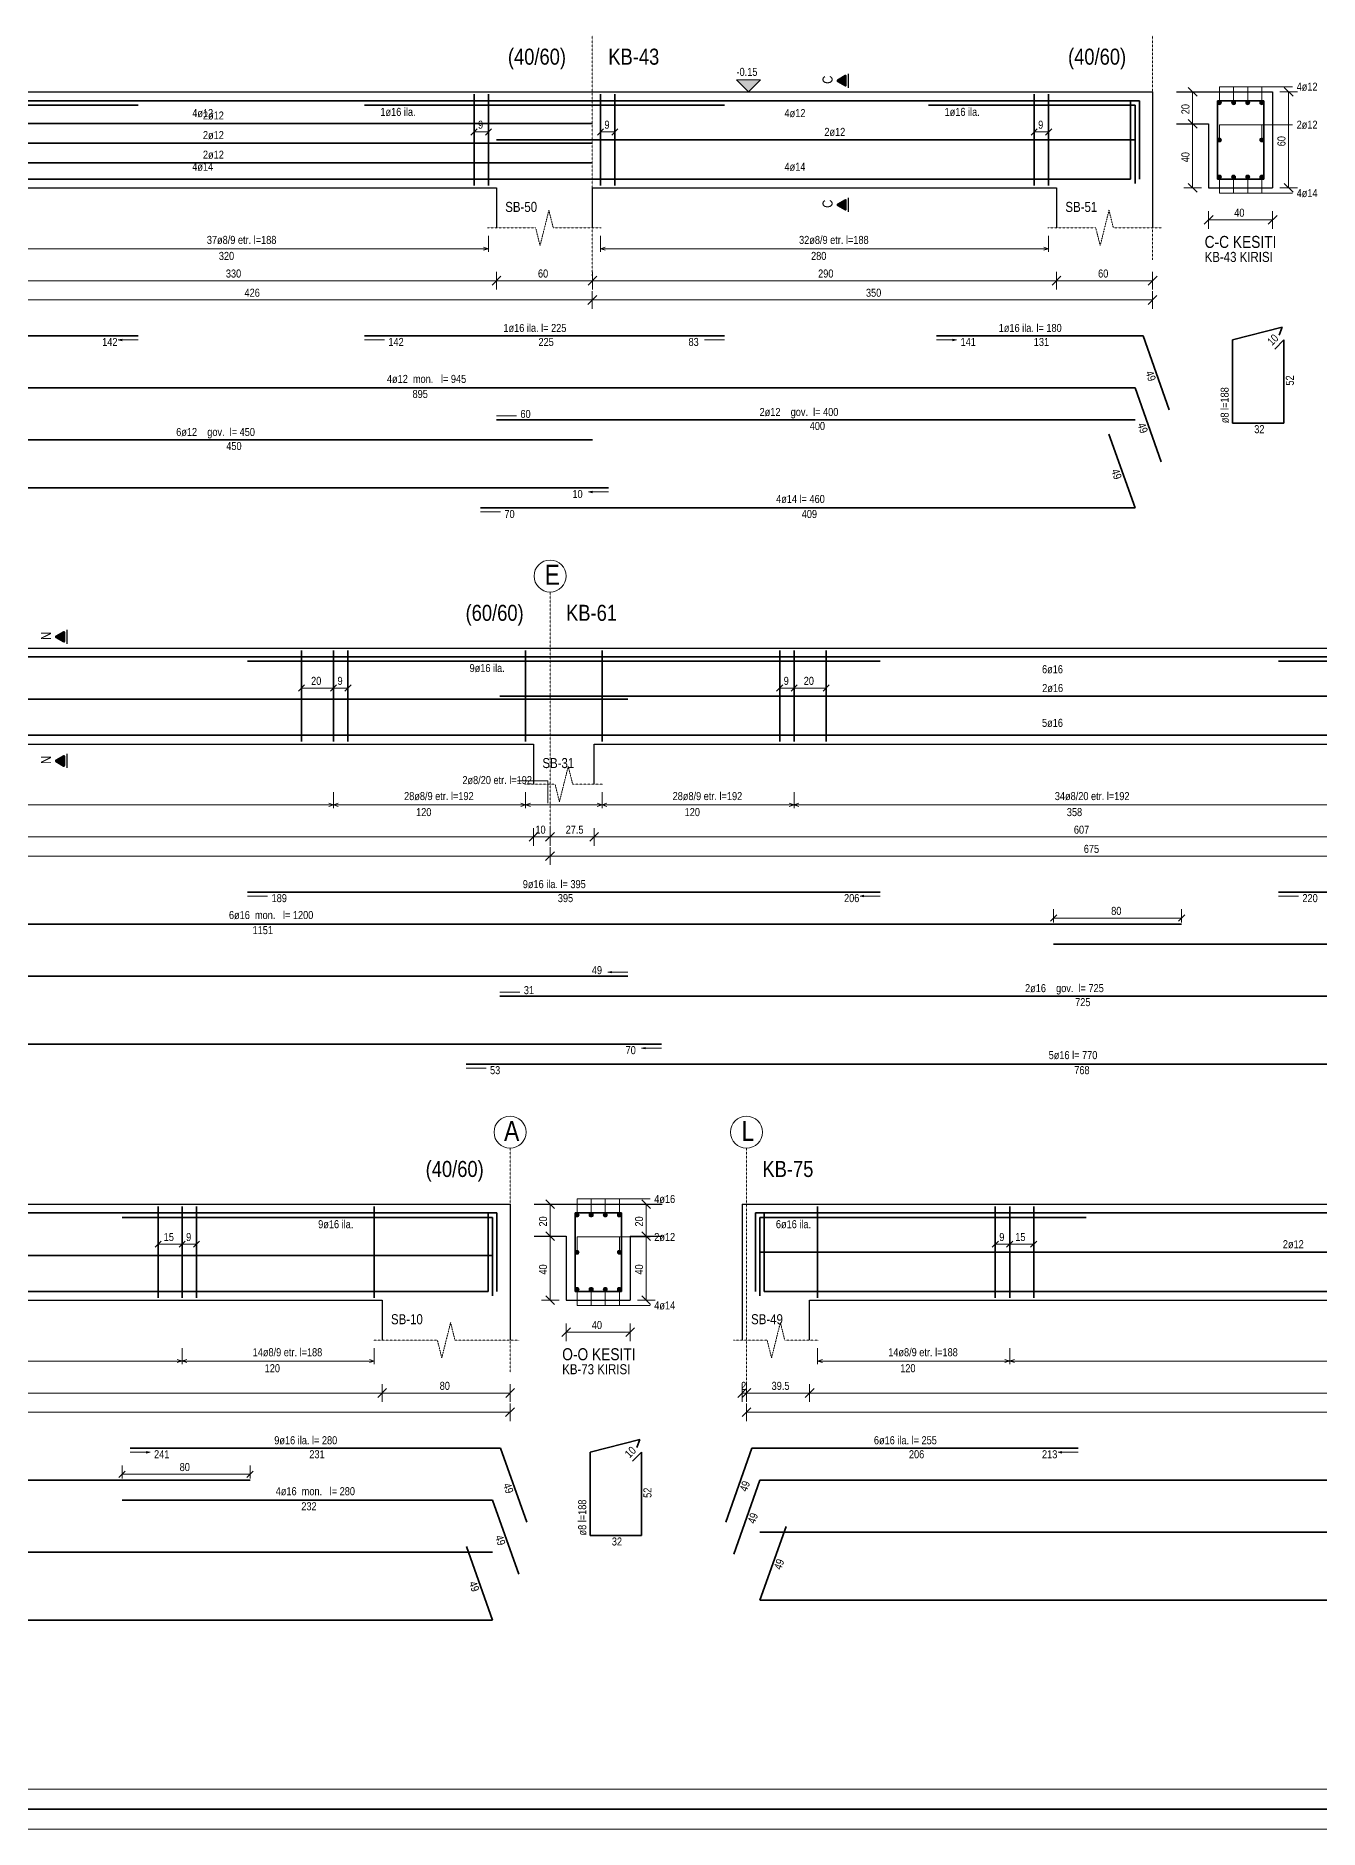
# Model space of a CAD drawing. Header units: millimetres. Extents: x -267 to 94375, y 6431 to 10838.
# Drawn here: x 84253 to 85857, y 6532 to 8773 of the extents above; entities that cross this region are included whole.
import ezdxf

# ---------------------------------------------------------------- set-up
doc = ezdxf.new("R2010")
doc.units = ezdxf.units.MM
doc.header["$LTSCALE"] = 0.0001
doc.linetypes.add('DASHED', pattern=[19.05, 12.7, -6.35])
for name, color, linetype, lineweight in [('AKS BALONU (BEYKENT)', 7, 'Continuous', 20), ('AKS CIZGISI (BEYKENT)', 252, 'DASHED', 20), ('AKS NO (BEYKENT)', 3, 'Continuous', 20), ('DONATI (BEYKENT)', 4, 'Continuous', 35), ('DONATI KESIT (BEYKENT)', 7, 'Continuous', 20), ('DONATI YAZISI (BEYKENT)', 3, 'Continuous', 20), ('I.DONATI OKU (BEYKENT)', 160, 'Continuous', 20), ('KESIT ISMI (BEYKENT)', 6, 'Continuous', 20), ('KESIT SINIRI (BEYKENT)', 241, 'DASHED', 20), ('KESIT_(BEYKENT)', 151, 'Continuous', 25), ('KIRIS (BEYKENT)', 2, 'Continuous', 30), ('KIRIS ISMI (BEYKENT)', 40, 'Continuous', 20), ('KOLON ISMI (BEYKENT)', 91, 'Continuous', 20), ('KOT CIZGI (BEYKENT)', 120, 'Continuous', 20), ('KOT YAZI (BEYKENT)', 7, 'Continuous', 20), ('OLCU (BEYKENT)', 14, 'Continuous', 20), ('OLCU YAZISI (BEYKENT)', 7, 'Continuous', 20), ('PENC2', 1, 'Continuous', 20), ('SHEETSUMMARY-50', 152, 'Continuous', 20), ('SheetView', 40, 'Continuous', 20), ('SheetViewOut', 231, 'Continuous', 20)]:
    doc.layers.add(name, color=color, linetype=linetype, lineweight=lineweight)
doc.styles.add('KOT (BEYKENT)', font='')
doc.styles.add('OLCU (BEYKENT)', font='')
doc.styles.add('YAZI (BEYKENT)', font='')
doc.styles.get('KOT (BEYKENT)').set_extended_font_data('Bahnschrift Light Condensed')
doc.styles.get('OLCU (BEYKENT)').set_extended_font_data('Bahnschrift Light Condensed')
doc.styles.get('YAZI (BEYKENT)').set_extended_font_data('Bahnschrift Light Condensed')

msp = doc.modelspace()

# ---------------------------------------------------------------- hatches: boundary and pattern name
at = {"layer": 'DONATI KESIT (BEYKENT)', "lineweight": 30}
h = msp.add_hatch(color=256, dxfattribs=at)
h.dxf.hatch_style = 1
h.paths.add_polyline_path([(85729.99, 8689.28, 1), (85734.99, 8689.28, 1)])
h = msp.add_hatch(color=256, dxfattribs=at)
h.dxf.hatch_style = 1
h.paths.add_polyline_path([(85747.66, 8689.28, 1), (85752.66, 8689.28, 1)])
h = msp.add_hatch(color=256, dxfattribs=at)
h.dxf.hatch_style = 1
h.paths.add_polyline_path([(85765.33, 8689.28, 1), (85770.33, 8689.28, 1)])
h = msp.add_hatch(color=256, dxfattribs=at)
h.dxf.hatch_style = 1
h.paths.add_polyline_path([(85782.99, 8689.28, 1), (85787.99, 8689.28, 1)])
h = msp.add_hatch(color=256, dxfattribs=at)
h.dxf.hatch_style = 1
h.paths.add_polyline_path([(85729.99, 8642.78, 1), (85734.99, 8642.78, 1)])
h = msp.add_hatch(color=256, dxfattribs=at)
h.dxf.hatch_style = 1
h.paths.add_polyline_path([(85782.99, 8642.78, 1), (85787.99, 8642.78, 1)])
h = msp.add_hatch(color=256, dxfattribs=at)
h.dxf.hatch_style = 1
h.paths.add_polyline_path([(85729.99, 8596.28, 1), (85734.99, 8596.28, 1)])
h = msp.add_hatch(color=256, dxfattribs=at)
h.dxf.hatch_style = 1
h.paths.add_polyline_path([(85747.66, 8596.28, 1), (85752.66, 8596.28, 1)])
h = msp.add_hatch(color=256, dxfattribs=at)
h.dxf.hatch_style = 1
h.paths.add_polyline_path([(85765.33, 8596.28, 1), (85770.33, 8596.28, 1)])
h = msp.add_hatch(color=256, dxfattribs=at)
h.dxf.hatch_style = 1
h.paths.add_polyline_path([(85782.99, 8596.28, 1), (85787.99, 8596.28, 1)])
h = msp.add_hatch(color=256, dxfattribs=at)
h.dxf.hatch_style = 1
h.paths.add_polyline_path([(84932.19, 7299.28, 1), (84927.19, 7299.28, 1)])
h = msp.add_hatch(color=256, dxfattribs=at)
h.dxf.hatch_style = 1
h.paths.add_polyline_path([(84949.86, 7299.28, 1), (84944.86, 7299.28, 1)])
h = msp.add_hatch(color=256, dxfattribs=at)
h.dxf.hatch_style = 1
h.paths.add_polyline_path([(84967.52, 7299.28, 1), (84962.52, 7299.28, 1)])
h = msp.add_hatch(color=256, dxfattribs=at)
h.dxf.hatch_style = 1
h.paths.add_polyline_path([(84985.19, 7299.28, 1), (84980.19, 7299.28, 1)])
h = msp.add_hatch(color=256, dxfattribs=at)
h.dxf.hatch_style = 1
h.paths.add_polyline_path([(84932.19, 7252.78, 1), (84927.19, 7252.78, 1)])
h = msp.add_hatch(color=256, dxfattribs=at)
h.dxf.hatch_style = 1
h.paths.add_polyline_path([(84985.19, 7252.78, 1), (84980.19, 7252.78, 1)])
h = msp.add_hatch(color=256, dxfattribs=at)
h.dxf.hatch_style = 1
h.paths.add_polyline_path([(84932.19, 7206.28, 1), (84927.19, 7206.28, 1)])
h = msp.add_hatch(color=256, dxfattribs=at)
h.dxf.hatch_style = 1
h.paths.add_polyline_path([(84949.86, 7206.28, 1), (84944.86, 7206.28, 1)])
h = msp.add_hatch(color=256, dxfattribs=at)
h.dxf.hatch_style = 1
h.paths.add_polyline_path([(84967.52, 7206.28, 1), (84962.52, 7206.28, 1)])
h = msp.add_hatch(color=256, dxfattribs=at)
h.dxf.hatch_style = 1
h.paths.add_polyline_path([(84985.19, 7206.28, 1), (84980.19, 7206.28, 1)])
at = {"layer": 'KESIT_(BEYKENT)'}
h = msp.add_hatch(color=256, dxfattribs=at)
h.dxf.hatch_style = 1
h.paths.add_polyline_path([(85266.24, 8722.18, 0.5773503), (85264.74, 8723.05), (85255.24, 8717.56, 0.5773503), (85255.24, 8715.83), (85264.74, 8710.35, 0.5773503), (85266.24, 8711.21)])
h = msp.add_hatch(color=256, dxfattribs=at)
h.dxf.hatch_style = 1
h.paths.add_polyline_path([(85266.24, 8567.18, 0.5773503), (85264.74, 8568.05), (85255.24, 8562.56, 0.5773503), (85255.24, 8560.83), (85264.74, 8555.35, 0.5773503), (85266.24, 8556.21)])
h = msp.add_hatch(color=256, dxfattribs=at)
h.dxf.hatch_style = 1
h.paths.add_polyline_path([(84289.5, 8027.18, 0.5773503), (84288, 8028.05), (84278.5, 8022.56, 0.5773503), (84278.5, 8020.83), (84288, 8015.35, 0.5773503), (84289.5, 8016.21)])
h = msp.add_hatch(color=256, dxfattribs=at)
h.dxf.hatch_style = 1
h.paths.add_polyline_path([(84289.5, 7872.18, 0.5773503), (84288, 7873.05), (84278.5, 7867.56, 0.5773503), (84278.5, 7865.83), (84288, 7860.35, 0.5773503), (84289.5, 7861.21)])
at = {"layer": 'KOT CIZGI (BEYKENT)'}
msp.add_hatch(color=256, dxfattribs=at).paths.add_polyline_path([(85159, 8717.78), (85129, 8717.78), (85144, 8702.78)])

# ---------------------------------------------------------------- linework, layer by layer
at = {"layer": 'AKS BALONU (BEYKENT)'}
for centre in [(84896.01, 8097.78), (84845.99, 7402.78), (85141.39, 7402.78)]:
    msp.add_circle(centre, 20, dxfattribs=at)
at = {"layer": 'AKS CIZGISI (BEYKENT)'}
for p, q in [((84948.8, 8772.78), (84948.8, 8472.78)), ((85648.8, 8772.78), (85648.8, 8492.78)), ((84896.01, 8077.78), (84896.01, 7777.78)), ((84845.99, 7382.78), (84845.99, 7102.78)), ((85141.39, 7382.78), (85141.39, 7082.78))]:
    msp.add_line(p, q, dxfattribs=at)
at = {"layer": 'DONATI (BEYKENT)'}
for p, q in [((84801.01, 8699.78), (84801.01, 8585.78)), ((84819, 8699.78), (84819, 8585.78)), ((84959.01, 8699.78), (84959.01, 8585.78)), ((84977, 8699.78), (84977, 8585.78)), ((85500.99, 8699.78), (85500.99, 8585.78)), ((85519, 8699.78), (85519, 8585.78)), ((83836.31, 8691.78), (85632.49, 8691.78)), ((83836.31, 8686.28), (84381.3, 8686.28)), ((84663.95, 8686.28), (85114.05, 8686.28)), ((85368.99, 8686.28), (85627, 8686.28)), ((85621.5, 8593.78), (85621.5, 8691.78)), ((85627, 8686.28), (85627, 8588.28)), ((85632.49, 8691.78), (85632.49, 8593.78)), ((85729.99, 8691.78), (85787.99, 8691.78)), ((85729.99, 8593.78), (85729.99, 8691.78)), ((85787.99, 8691.78), (85787.99, 8593.78)), ((84048.8, 8663.28), (84949, 8663.28)), ((84048.8, 8638.78), (84949, 8638.78)), ((84829, 8642.78), (85627, 8642.78)), ((84048.8, 8614.28), (84949, 8614.28)), ((83058.84, 8593.78), (84969, 8593.78)), ((84809.01, 8593.78), (85621.5, 8593.78)), ((85787.99, 8593.78), (85729.99, 8593.78)), ((85749, 8392.78), (85811.08, 8408.78)), ((85807.08, 8398.78), (85811.08, 8408.78)), ((83836.31, 8397.78), (84381.3, 8397.78)), ((84663.95, 8397.78), (85114.05, 8397.78)), ((85378.99, 8397.78), (85636.99, 8397.78)), ((85636.99, 8397.78), (85669.66, 8305.39)), ((85749, 8392.78), (85749, 8288.78)), ((85801.69, 8381.46), (85813, 8392.78)), ((85813, 8288.78), (85813, 8392.78)), ((83836.31, 8332.78), (85627, 8332.78)), ((85627, 8332.78), (85659.66, 8240.39)), ((84829, 8292.78), (85627, 8292.78)), ((85627, 8182.78), (85594.33, 8275.18)), ((85813, 8288.78), (85749, 8288.78)), ((84048.8, 8267.78), (84949, 8267.78)), ((83058.84, 8207.78), (84969, 8207.78)), ((84809.01, 8182.78), (85627, 8182.78)), ((84585.41, 8004.78), (84585.41, 7890.78)), ((84625.41, 8004.78), (84625.41, 7890.78)), ((84643.41, 8004.78), (84643.41, 7890.78)), ((84865.41, 8004.78), (84865.41, 7890.78)), ((84961.01, 8004.78), (84961.01, 7890.78)), ((85183.01, 8004.78), (85183.01, 7890.78)), ((85201.01, 8004.78), (85201.01, 7890.78)), ((85241.01, 8004.78), (85241.01, 7890.78)), ((83377.74, 7996.78), (85685.24, 7996.78)), ((84518.02, 7991.28), (85308.4, 7991.28)), ((85525.24, 7996.78), (87486.21, 7996.78)), ((85806.21, 7991.28), (86606.21, 7991.28)), ((83383.24, 7943.78), (84993.21, 7943.78)), ((84833.21, 7947.78), (86286.21, 7947.78)), ((83388.74, 7898.78), (85035.41, 7898.78)), ((84791.01, 7898.78), (86326.21, 7898.78)), ((84518.02, 7702.78), (85308.4, 7702.78)), ((85806.21, 7702.78), (86606.21, 7702.78)), ((83383.24, 7662.78), (85685.24, 7662.78)), ((85525.24, 7637.78), (87486.21, 7637.78)), ((83383.24, 7597.78), (84993.21, 7597.78)), ((84833.21, 7572.78), (86286.21, 7572.78)), ((83383.24, 7512.78), (85035.41, 7512.78)), ((84791.01, 7487.78), (86326.21, 7487.78)), ((84406.19, 7309.78), (84406.19, 7195.78)), ((84436.19, 7309.78), (84436.19, 7195.78)), ((84454.19, 7309.78), (84454.19, 7195.78)), ((84676.19, 7309.78), (84676.19, 7195.78)), ((85230.39, 7309.78), (85230.39, 7195.78)), ((85452.39, 7309.78), (85452.39, 7195.78)), ((85470.39, 7309.78), (85470.39, 7195.78)), ((85500.39, 7309.78), (85500.39, 7195.78)), ((82376.8, 7301.78), (84521.14, 7301.78)), ((84361.14, 7301.78), (84829.69, 7301.78)), ((84361.14, 7296.28), (84824.19, 7296.28)), ((84818.69, 7203.78), (84818.69, 7301.78)), ((84824.19, 7296.28), (84824.19, 7198.28)), ((84829.69, 7301.78), (84829.69, 7203.78)), ((84927.19, 7301.78), (84985.19, 7301.78)), ((84927.19, 7203.78), (84927.19, 7301.78)), ((84985.19, 7301.78), (84985.19, 7203.78)), ((85152.69, 7203.78), (85152.69, 7301.78)), ((85152.69, 7301.78), (87384.58, 7301.78)), ((85158.19, 7198.28), (85158.19, 7296.28)), ((85158.19, 7296.28), (85565.78, 7296.28)), ((85163.69, 7301.78), (85163.69, 7203.78)), ((83255.99, 7248.78), (84824.19, 7248.78)), ((85158.19, 7252.78), (87501.13, 7252.78)), ((83225.99, 7203.78), (84818.69, 7203.78)), ((84985.19, 7203.78), (84927.19, 7203.78)), ((85163.69, 7203.78), (86761.93, 7203.78)), ((84946.19, 7002.78), (85008.28, 7018.78)), ((85004.28, 7008.78), (85008.28, 7018.78)), ((84371.14, 7007.78), (84834.19, 7007.78)), ((84834.19, 7007.78), (84866.86, 6915.39)), ((84946.19, 7002.78), (84946.19, 6898.78)), ((84998.89, 6991.46), (85010.19, 7002.78)), ((85010.19, 6898.78), (85010.19, 7002.78)), ((85115.52, 6915.39), (85148.19, 7007.78)), ((85148.19, 7007.78), (85555.78, 7007.78)), ((82382.3, 6967.78), (84521.14, 6967.78)), ((85125.52, 6875.39), (85158.19, 6967.78)), ((85158.19, 6967.78), (87384.58, 6967.78)), ((84361.14, 6942.78), (84824.19, 6942.78)), ((84824.19, 6942.78), (84856.86, 6850.39)), ((85190.86, 6910.18), (85158.19, 6817.78)), ((85158.19, 6902.78), (87501.13, 6902.78)), ((84824.19, 6792.78), (84791.52, 6885.18)), ((85010.19, 6898.78), (84946.19, 6898.78)), ((83255.99, 6877.78), (84824.19, 6877.78)), ((85158.19, 6817.78), (86761.93, 6817.78)), ((83225.99, 6792.78), (84824.19, 6792.78))]:
    msp.add_line(p, q, dxfattribs=at)
at = {"layer": 'DONATI KESIT (BEYKENT)'}
for centre in [(85732.49, 8689.28), (85750.16, 8689.28), (85767.83, 8689.28), (85785.49, 8689.28), (85732.49, 8642.78), (85785.49, 8642.78), (85732.49, 8596.28), (85750.16, 8596.28), (85767.83, 8596.28), (85785.49, 8596.28), (84929.69, 7299.28), (84947.36, 7299.28), (84965.02, 7299.28), (84982.69, 7299.28), (84929.69, 7252.78), (84982.69, 7252.78), (84929.69, 7206.28), (84947.36, 7206.28), (84965.02, 7206.28), (84982.69, 7206.28)]:
    msp.add_circle(centre, 2.5, dxfattribs=at)
at = {"layer": 'I.DONATI OKU (BEYKENT)'}
for p, q in [((85732.49, 8689.28), (85732.49, 8709.28)), ((85732.49, 8709.28), (85823.99, 8709.28)), ((85750.16, 8689.28), (85750.16, 8709.28)), ((85767.83, 8689.28), (85767.83, 8709.28)), ((85785.49, 8689.28), (85785.49, 8709.28)), ((85732.49, 8642.78), (85732.49, 8661.78)), ((85732.49, 8661.78), (85823.99, 8661.78)), ((85785.49, 8642.78), (85785.49, 8661.78)), ((85732.49, 8596.28), (85732.49, 8576.28)), ((85750.16, 8596.28), (85750.16, 8576.28)), ((85767.83, 8596.28), (85767.83, 8576.28)), ((85785.49, 8596.28), (85785.49, 8576.28)), ((85732.49, 8576.28), (85823.99, 8576.28)), ((84819, 8522.78), (84819, 8502.78)), ((84959.01, 8522.78), (84959.01, 8502.78)), ((85519, 8522.78), (85519, 8502.78)), ((84178.8, 8506.78), (84819, 8506.78)), ((84819, 8506.78), (84813, 8508.78)), ((84819, 8506.78), (84813, 8504.78)), ((84959.01, 8506.78), (84965, 8508.78)), ((84959.01, 8506.78), (85519, 8506.78)), ((84959.01, 8506.78), (84965, 8504.78)), ((85519, 8506.78), (85512.99, 8508.78)), ((85519, 8506.78), (85512.99, 8504.78)), ((84356.29, 8392.78), (84361.2, 8393.76)), ((84381.3, 8392.78), (84356.29, 8392.78)), ((84356.29, 8392.78), (84361.2, 8391.8)), ((84663.95, 8392.78), (84688.95, 8392.78)), ((85114.05, 8392.78), (85089.06, 8392.78)), ((85378.99, 8392.78), (85404, 8392.78)), ((85404, 8392.78), (85399.09, 8393.76)), ((85404, 8392.78), (85399.09, 8391.8)), ((84829, 8297.78), (84854, 8297.78)), ((84944, 8202.78), (84948.91, 8203.76)), ((84969, 8202.78), (84944, 8202.78)), ((84944, 8202.78), (84948.91, 8201.8)), ((84809.01, 8177.78), (84834, 8177.78)), ((84625.41, 7827.78), (84625.41, 7807.78)), ((84865.41, 7827.78), (84865.41, 7807.78)), ((84961.01, 7827.78), (84961.01, 7807.78)), ((85201.01, 7827.78), (85201.01, 7807.78)), ((83455.84, 7811.78), (84865.41, 7811.78)), ((84619.41, 7813.78), (84631.41, 7809.78)), ((84619.41, 7809.78), (84631.41, 7813.78)), ((84865.41, 7811.78), (84859.41, 7813.78)), ((84865.41, 7811.78), (84859.41, 7809.78)), ((84961.01, 7811.78), (84967.01, 7813.78)), ((84961.01, 7811.78), (86156.21, 7811.78)), ((84961.01, 7811.78), (84967.01, 7809.78)), ((85195.01, 7813.78), (85207.01, 7809.78)), ((85195.01, 7809.78), (85207.01, 7813.78)), ((84518.02, 7697.78), (84543.01, 7697.78)), ((85283.4, 7697.78), (85288.3, 7698.76)), ((85308.4, 7697.78), (85283.4, 7697.78)), ((85283.4, 7697.78), (85288.3, 7696.8)), ((85806.21, 7697.78), (85831.21, 7697.78)), ((84968.21, 7602.78), (84973.11, 7603.76)), ((84993.21, 7602.78), (84968.21, 7602.78)), ((84968.21, 7602.78), (84973.11, 7601.8)), ((84833.21, 7577.78), (84858.21, 7577.78)), ((85010.41, 7507.78), (85015.31, 7508.76)), ((85035.41, 7507.78), (85010.41, 7507.78)), ((85010.41, 7507.78), (85015.31, 7506.8)), ((84791.01, 7482.78), (84816.01, 7482.78)), ((84929.69, 7299.28), (84929.69, 7319.28)), ((84929.69, 7319.28), (85021.19, 7319.28)), ((84947.36, 7299.28), (84947.36, 7319.28)), ((84965.02, 7299.28), (84965.02, 7319.28)), ((84982.69, 7299.28), (84982.69, 7319.28)), ((84929.69, 7252.78), (84929.69, 7271.78)), ((84929.69, 7271.78), (85021.19, 7271.78)), ((84982.69, 7252.78), (84982.69, 7271.78)), ((84929.69, 7206.28), (84929.69, 7186.28)), ((84947.36, 7206.28), (84947.36, 7186.28)), ((84965.02, 7206.28), (84965.02, 7186.28)), ((84982.69, 7206.28), (84982.69, 7186.28)), ((84929.69, 7186.28), (85021.19, 7186.28)), ((84436.19, 7132.78), (84436.19, 7112.78)), ((84676.19, 7132.78), (84676.19, 7112.78)), ((85230.39, 7132.78), (85230.39, 7112.78)), ((85470.39, 7132.78), (85470.39, 7112.78)), ((83395.99, 7116.78), (84676.19, 7116.78)), ((84430.19, 7118.78), (84442.19, 7114.78)), ((84430.19, 7114.78), (84442.19, 7118.78)), ((84676.19, 7116.78), (84670.19, 7118.78)), ((84676.19, 7116.78), (84670.19, 7114.78)), ((85230.39, 7116.78), (85236.39, 7118.78)), ((85230.39, 7116.78), (86591.93, 7116.78)), ((85230.39, 7116.78), (85236.39, 7114.78)), ((85464.39, 7118.78), (85476.39, 7114.78)), ((85464.39, 7114.78), (85476.39, 7118.78)), ((84371.14, 7002.78), (84396.14, 7002.78)), ((84396.14, 7002.78), (84391.24, 7003.76)), ((84396.14, 7002.78), (84391.24, 7001.8)), ((85530.77, 7002.78), (85535.68, 7003.76)), ((85555.78, 7002.78), (85530.77, 7002.78)), ((85530.77, 7002.78), (85535.68, 7001.8))]:
    msp.add_line(p, q, dxfattribs=at)
at = {"layer": 'KESIT SINIRI (BEYKENT)'}
for p, q in [((84889.01, 8532.78), (84894.5, 8554.78)), ((84894.5, 8554.78), (84900, 8532.78)), ((85589, 8532.78), (85594.5, 8554.78)), ((85594.5, 8554.78), (85599.99, 8532.78)), ((84818, 8532.78), (84878, 8532.78)), ((84878, 8532.78), (84883.51, 8510.78)), ((84883.51, 8510.78), (84889.01, 8532.78)), ((84900, 8532.78), (84960.01, 8532.78)), ((85518, 8532.78), (85577.99, 8532.78)), ((85577.99, 8532.78), (85583.49, 8510.78)), ((85583.49, 8510.78), (85589, 8532.78)), ((85599.99, 8532.78), (85660, 8532.78)), ((84913.21, 7837.78), (84918.71, 7859.78)), ((84918.71, 7859.78), (84924.21, 7837.78)), ((84864.41, 7837.78), (84902.21, 7837.78)), ((84902.21, 7837.78), (84907.71, 7815.78)), ((84907.71, 7815.78), (84913.21, 7837.78)), ((84924.21, 7837.78), (84962.01, 7837.78)), ((84766.19, 7142.78), (84771.69, 7164.78)), ((84771.69, 7164.78), (84777.19, 7142.78)), ((85178.29, 7142.78), (85183.79, 7164.78)), ((85183.79, 7164.78), (85189.29, 7142.78)), ((84675.19, 7142.78), (84755.19, 7142.78)), ((84755.19, 7142.78), (84760.69, 7120.78)), ((84760.69, 7120.78), (84766.19, 7142.78)), ((84777.19, 7142.78), (84857.19, 7142.78)), ((85125.19, 7142.78), (85167.29, 7142.78)), ((85167.29, 7142.78), (85172.79, 7120.78)), ((85172.79, 7120.78), (85178.29, 7142.78)), ((85189.29, 7142.78), (85231.39, 7142.78))]:
    msp.add_line(p, q, dxfattribs=at)
at = {"layer": 'KESIT_(BEYKENT)'}
for p, q in [((85268.74, 8725.36), (85268.74, 8708.04)), ((85268.74, 8570.36), (85268.74, 8553.04)), ((84292, 8030.36), (84292, 8013.04)), ((84292, 7875.36), (84292, 7858.04))]:
    msp.add_line(p, q, dxfattribs=at)
at = {"layer": 'KESIT_(BEYKENT)', "flags": 128}
for points in [[(85264.74, 8723.05), (85255.24, 8717.56, 0.5773503), (85255.24, 8715.83), (85264.74, 8710.35, 0.5773503), (85266.24, 8711.21), (85266.24, 8722.18, 0.5773503)], [(85264.74, 8568.05), (85255.24, 8562.56, 0.5773503), (85255.24, 8560.83), (85264.74, 8555.35, 0.5773503), (85266.24, 8556.21), (85266.24, 8567.18, 0.5773503)], [(84288, 8028.05), (84278.5, 8022.56, 0.5773503), (84278.5, 8020.83), (84288, 8015.35, 0.5773503), (84289.5, 8016.21), (84289.5, 8027.18, 0.5773503)], [(84288, 7873.05), (84278.5, 7867.56, 0.5773503), (84278.5, 7865.83), (84288, 7860.35, 0.5773503), (84289.5, 7861.21), (84289.5, 7872.18, 0.5773503)]]:
    msp.add_lwpolyline(points, format="xyb", close=True, dxfattribs=at)
at = {"layer": 'KIRIS (BEYKENT)'}
for p, q in [((72908.51, 8702.78), (85648.99, 8702.78)), ((85648.99, 8702.78), (85648.99, 8532.78)), ((85678.99, 8702.78), (85799, 8702.78)), ((85799, 8702.78), (85799, 8582.78)), ((85678.99, 8662.78), (85719, 8662.78)), ((85719, 8662.78), (85719, 8582.78)), ((84168.8, 8582.78), (84829, 8582.78)), ((84829, 8582.78), (84829, 8532.78)), ((84949, 8532.78), (84949, 8582.78)), ((84949, 8582.78), (85528.99, 8582.78)), ((85528.99, 8582.78), (85528.99, 8532.78)), ((85719, 8582.78), (85799, 8582.78)), ((83361.24, 8007.78), (89286.21, 8007.78)), ((83445.84, 7887.78), (84875.41, 7887.78)), ((84875.41, 7887.78), (84875.41, 7837.78)), ((84951.01, 7837.78), (84951.01, 7887.78)), ((84951.01, 7887.78), (86166.21, 7887.78)), ((82360.3, 7312.78), (84846.19, 7312.78)), ((84846.19, 7312.78), (84846.19, 7142.78)), ((84876.19, 7312.78), (85036.19, 7312.78)), ((85136.19, 7312.78), (87512.13, 7312.78)), ((85136.19, 7312.78), (85136.19, 7142.78)), ((84876.19, 7272.78), (84916.19, 7272.78)), ((84916.19, 7272.78), (84916.19, 7192.78)), ((84996.19, 7272.78), (85036.19, 7272.78)), ((84996.19, 7272.78), (84996.19, 7192.78)), ((83385.99, 7192.78), (84686.19, 7192.78)), ((84686.19, 7192.78), (84686.19, 7142.78)), ((84916.19, 7192.78), (84996.19, 7192.78)), ((85220.39, 7142.78), (85220.39, 7192.78)), ((85220.39, 7192.78), (86601.93, 7192.78))]:
    msp.add_line(p, q, dxfattribs=at)
at = {"layer": 'KOT CIZGI (BEYKENT)'}
for p, q in [((85129, 8717.78), (85159, 8717.78)), ((85144, 8702.78), (85129, 8717.78)), ((85144, 8702.78), (85159, 8717.78)), ((85124, 8702.78), (85164, 8702.78))]:
    msp.add_line(p, q, dxfattribs=at)
at = {"layer": 'OLCU (BEYKENT)'}
for p, q in [((85687.99, 8702.78), (85709.99, 8702.78)), ((85704.49, 8697.28), (85693.5, 8708.28)), ((85698.99, 8582.78), (85698.99, 8702.78)), ((85807.99, 8702.78), (85829.99, 8702.78)), ((85824.5, 8697.28), (85813.49, 8708.28)), ((85819, 8582.78), (85819, 8702.78)), ((84797.12, 8648.89), (84804.89, 8656.68)), ((84801.01, 8641.78), (84801, 8663.78)), ((84801.01, 8652.78), (84819, 8652.78)), ((84815.12, 8648.89), (84822.89, 8656.68)), ((84819.01, 8641.78), (84819, 8663.78)), ((84955.12, 8648.89), (84962.89, 8656.68)), ((84959.01, 8641.78), (84959, 8663.78)), ((84959.01, 8652.78), (84977, 8652.78)), ((84973.12, 8648.89), (84980.89, 8656.68)), ((84977.01, 8641.78), (84977, 8663.78)), ((85497.11, 8648.89), (85504.88, 8656.68)), ((85501, 8641.78), (85500.99, 8663.78)), ((85500.99, 8652.78), (85519, 8652.78)), ((85515.11, 8648.89), (85522.88, 8656.68)), ((85519, 8641.78), (85518.99, 8663.78)), ((85687.99, 8662.78), (85709.99, 8662.78)), ((85693.5, 8668.28), (85704.49, 8657.28)), ((85693.5, 8588.28), (85704.49, 8577.28)), ((85813.49, 8588.28), (85824.5, 8577.28)), ((85687.99, 8582.78), (85709.99, 8582.78)), ((85807.99, 8582.78), (85829.99, 8582.78)), ((85724.49, 8548.28), (85713.49, 8537.28)), ((85719, 8553.78), (85719, 8531.78)), ((85719, 8542.78), (85799, 8542.78)), ((85793.5, 8537.28), (85804.49, 8548.28)), ((85799, 8531.78), (85799, 8553.78)), ((84834.51, 8472.28), (84823.5, 8461.28)), ((84829, 8477.78), (84829, 8455.78)), ((84954.5, 8472.28), (84943.5, 8461.28)), ((84949, 8477.78), (84949, 8455.78)), ((85534.5, 8472.28), (85523.49, 8461.28)), ((85528.99, 8477.78), (85528.99, 8455.78)), ((85643.5, 8461.28), (85654.49, 8472.28)), ((85648.99, 8477.78), (85648.99, 8455.78)), ((81379.08, 8466.78), (84948.8, 8466.78)), ((84948.8, 8453.78), (84948.8, 8431.78)), ((84949, 8466.78), (85648.8, 8466.78)), ((85648.8, 8453.78), (85648.8, 8431.78)), ((72908.71, 8442.78), (85648.8, 8442.78)), ((84954.3, 8448.28), (84943.31, 8437.28)), ((85643.29, 8437.28), (85654.29, 8448.28)), ((84581.52, 7953.89), (84589.29, 7961.68)), ((84585.42, 7946.78), (84585.4, 7968.78)), ((84585.41, 7957.78), (84643.41, 7957.78)), ((84621.52, 7953.89), (84629.29, 7961.68)), ((84625.42, 7946.78), (84625.4, 7968.78)), ((84639.52, 7953.89), (84647.29, 7961.68)), ((84643.42, 7946.78), (84643.4, 7968.78)), ((85179.12, 7953.89), (85186.89, 7961.68)), ((85183.02, 7946.78), (85183, 7968.78)), ((85183.01, 7957.78), (85241.01, 7957.78)), ((85197.12, 7953.89), (85204.89, 7961.68)), ((85201.02, 7946.78), (85201, 7968.78)), ((85237.12, 7953.89), (85244.89, 7961.68)), ((85241.02, 7946.78), (85241, 7968.78)), ((84880.91, 7777.28), (84869.91, 7766.28)), ((84875.41, 7782.78), (84875.41, 7760.78)), ((84901.51, 7777.28), (84890.51, 7766.28)), ((84896.01, 7782.78), (84896.01, 7760.78)), ((84956.51, 7777.28), (84945.51, 7766.28)), ((84951.01, 7782.78), (84951.01, 7760.78)), ((83361.44, 7771.78), (86246.01, 7771.78)), ((84896.01, 7758.78), (84896.01, 7736.78)), ((83361.44, 7747.78), (89286.01, 7747.78)), ((84901.51, 7753.28), (84890.51, 7742.28)), ((85521.35, 7666.39), (85529.12, 7674.18)), ((85525.24, 7664.78), (85525.23, 7681.28)), ((85525.24, 7670.28), (85685.24, 7670.28)), ((85681.35, 7666.39), (85689.12, 7674.18)), ((85685.24, 7664.78), (85685.24, 7681.28)), ((84885.19, 7312.78), (84907.19, 7312.78)), ((84901.69, 7307.28), (84890.69, 7318.28)), ((84896.19, 7192.78), (84896.19, 7312.78)), ((85005.19, 7312.78), (85027.19, 7312.78)), ((85021.69, 7307.28), (85010.69, 7318.28)), ((85016.19, 7192.78), (85016.19, 7312.78)), ((84402.31, 7258.89), (84410.07, 7266.68)), ((84406.2, 7251.78), (84406.19, 7273.78)), ((84406.19, 7262.78), (84454.19, 7262.78)), ((84432.31, 7258.89), (84440.07, 7266.68)), ((84436.2, 7251.78), (84436.19, 7273.78)), ((84450.31, 7258.89), (84458.07, 7266.68)), ((84454.2, 7251.78), (84454.19, 7273.78)), ((84885.19, 7272.78), (84907.19, 7272.78)), ((84890.69, 7278.28), (84901.69, 7267.28)), ((85005.19, 7272.78), (85027.19, 7272.78)), ((85010.69, 7278.28), (85021.69, 7267.28)), ((85448.51, 7258.89), (85456.27, 7266.68)), ((85452.4, 7251.78), (85452.39, 7273.78)), ((85452.39, 7262.78), (85500.39, 7262.78)), ((85466.51, 7258.89), (85474.27, 7266.68)), ((85470.4, 7251.78), (85470.39, 7273.78)), ((85496.51, 7258.89), (85504.27, 7266.68)), ((85500.4, 7251.78), (85500.39, 7273.78)), ((84890.69, 7198.28), (84901.69, 7187.28)), ((85010.69, 7198.28), (85021.69, 7187.28)), ((84885.19, 7192.78), (84907.19, 7192.78)), ((85005.19, 7192.78), (85027.19, 7192.78)), ((84921.69, 7158.28), (84910.69, 7147.28)), ((84916.19, 7163.78), (84916.19, 7141.78)), ((84916.19, 7152.78), (84996.19, 7152.78)), ((84990.69, 7147.28), (85001.69, 7158.28)), ((84996.19, 7141.78), (84996.19, 7163.78)), ((84691.69, 7082.28), (84680.69, 7071.28)), ((84686.19, 7087.78), (84686.19, 7065.78)), ((84840.69, 7071.28), (84851.69, 7082.28)), ((84846.19, 7087.78), (84846.19, 7065.78)), ((85141.69, 7082.28), (85130.69, 7071.28)), ((85146.89, 7082.28), (85135.89, 7071.28)), ((85136.19, 7087.78), (85136.19, 7065.78)), ((85141.39, 7087.78), (85141.39, 7065.78)), ((85225.89, 7082.28), (85214.89, 7071.28)), ((85220.39, 7087.78), (85220.39, 7065.78)), ((82360.3, 7076.78), (84845.99, 7076.78)), ((84845.99, 7063.78), (84845.99, 7041.78)), ((85136.19, 7076.78), (86601.93, 7076.78)), ((85141.39, 7063.78), (85141.39, 7041.78)), ((82360.9, 7052.78), (84845.99, 7052.78)), ((84840.49, 7047.28), (84851.49, 7058.28)), ((85146.89, 7058.28), (85135.89, 7047.28)), ((85141.39, 7052.78), (87432.13, 7052.78)), ((84357.26, 6971.39), (84365.02, 6979.18)), ((84361.15, 6969.78), (84361.14, 6986.28)), ((84361.14, 6975.28), (84521.14, 6975.28)), ((84517.26, 6971.39), (84525.02, 6979.18)), ((84521.15, 6969.78), (84521.14, 6986.28))]:
    msp.add_line(p, q, dxfattribs=at)
at = {"layer": 'PENC2'}
for p, q in [((84855.41, 7841.78), (84893.21, 7841.78)), ((84893.21, 7813.78), (84893.21, 7841.78)), ((84865.41, 7811.78), (84871.41, 7813.78)), ((84865.41, 7811.78), (84961.01, 7811.78)), ((84865.41, 7811.78), (84871.41, 7809.78)), ((84961.01, 7811.78), (84955.01, 7813.78)), ((84961.01, 7811.78), (84955.01, 7809.78))]:
    msp.add_line(p, q, dxfattribs=at)
at = {"layer": 'SHEETSUMMARY-50', "const_width": 2, "flags": 128}
msp.add_lwpolyline([(72679.28, 6556.81), (94349.5, 6556.81), (94349.5, 10706.81), (72679.28, 10706.81)], close=True, dxfattribs=at)
at = {"layer": 'SheetView'}
msp.add_lwpolyline([(72704.28, 6581.81), (93724.5, 6581.81), (93724.5, 10681.81), (72704.28, 10681.81)], close=True, dxfattribs=at)
at = {"layer": 'SheetViewOut'}
msp.add_lwpolyline([(72654.28, 6531.81), (94374.5, 6531.81), (94374.5, 10731.81), (72654.28, 10731.81)], close=True, dxfattribs=at)

# ---------------------------------------------------------------- texts
at = {"layer": 'AKS NO (BEYKENT)', "style": 'YAZI (BEYKENT)'}
for s, p in [('E', (84889.22, 8086.78)), ('A', (84838.49, 7391.78)), ('L', (85135.24, 7391.78))]:
    msp.add_text(s, height=25, dxfattribs=at).set_placement(p)
at = {"layer": 'DONATI YAZISI (BEYKENT)', "style": 'YAZI (BEYKENT)'}
for s, p in [('4ø12', (85829, 8704.28)), ('4ø12', (84448.9, 8671.28)), ('2ø12', (84462.21, 8668.28)), ('1ø16 ila.', (84684, 8672.78)), ('4ø12', (85189, 8671.28)), ('1ø16 ila.', (85389.04, 8672.78)), ('2ø12', (84462.21, 8643.78)), ('2ø12', (85238.8, 8647.78)), ('2ø12', (85828.99, 8656.78)), ('2ø12', (84462.21, 8619.28)), ('4ø14', (84448.9, 8604.28)), ('4ø14', (85189, 8604.28)), ('4ø14', (85828.99, 8571.28)), (' 37ø8/9 etr. l=188', (84463.9, 8512.78)), (' 32ø8/9 etr. l=188', (85204, 8512.78)), ('1ø16 ila. l= 225', (84837.73, 8402.78)), ('1ø16 ila. l= 180', (85456.72, 8402.78)), ('4ø12  mon.   l= 945', (84692.16, 8339.09)), ('2ø12    gov.  l= 400', (85157.87, 8297.78)), ('6ø12    gov.  l= 450', (84428.78, 8272.78)), ('4ø14 l= 460', (85178.5, 8189.09)), ('9ø16 ila.', (84795.45, 7977.78)), ('6ø16', (85510.81, 7976.28)), ('2ø16', (85511.01, 7952.78)), ('5ø16', (85510.81, 7909.28)), (' 2ø8/20 etr. l=192', (84783.26, 7837.78)), (' 28ø8/9 etr. l=192', (84710.41, 7817.78)), (' 28ø8/9 etr. l=192', (85046.01, 7817.78)), (' 34ø8/20 etr. l=192', (85523.61, 7817.78)), ('9ø16 ila. l= 395', (84861.93, 7707.78)), ('6ø16  mon.   l= 1200', (84494.74, 7669.09)), ('2ø16    gov.  l= 725', (85489.58, 7577.78)), ('5ø16 l= 770', (85519.11, 7494.09)), ('4ø16', (85026.19, 7314.28)), ('9ø16 ila.', (84606.24, 7282.78)), ('6ø16 ila.', (85178.24, 7282.78)), ('2ø12', (85026.19, 7266.78)), ('2ø12', (85811.76, 7257.78)), ('4ø14', (85026.19, 7181.28)), (' 14ø8/9 etr. l=188', (84521.19, 7122.78)), (' 14ø8/9 etr. l=188', (85315.39, 7122.78)), ('9ø16 ila. l= 280', (84551.36, 7012.78)), ('6ø16 ila. l= 255', (85300.71, 7012.78)), ('4ø16  mon.   l= 280', (84553.17, 6949.09))]:
    msp.add_text(s, height=10, dxfattribs=at).set_placement(p)
for p in [(85743.99, 8288.78), (84941.19, 6898.78)]:
    msp.add_text('ø8 l=188', height=10, rotation=90, dxfattribs=at).set_placement(p)
at = {"layer": 'KESIT ISMI (BEYKENT)', "style": 'YAZI (BEYKENT)'}
for s, p in [('C', (85249, 8712.78)), ('C', (85249, 8557.78)), ('N', (84272.26, 8017.78)), ('N', (84272.26, 7862.78))]:
    msp.add_text(s, height=12.5, rotation=90, dxfattribs=at).set_placement(p)
for s, p in [('C-C KESITI', (85714, 8507.78)), ('O-O KESITI', (84911.19, 7117.78))]:
    msp.add_text(s, height=15, dxfattribs=at).set_placement(p)
at = {"layer": 'KIRIS ISMI (BEYKENT)', "style": 'YAZI (BEYKENT)'}
for s, height, p in [('(40/60)', 20, (84843.33, 8736.78)), ('KB-43', 20, (84968.81, 8736.78)), ('(40/60)', 20, (85543.32, 8736.78)), ('KB-43 KIRISI', 12.5, (85714, 8490.28)), ('(60/60)', 20, (84790.43, 8041.78)), ('KB-61', 20, (84916.01, 8041.78)), ('(40/60)', 20, (84740.52, 7346.78)), ('KB-75', 20, (85161.39, 7346.78)), ('KB-73 KIRISI', 12.5, (84911.19, 7100.28))]:
    msp.add_text(s, height=height, dxfattribs=at).set_placement(p)
at = {"layer": 'KOLON ISMI (BEYKENT)', "style": 'YAZI (BEYKENT)'}
for s, p in [('SB-50', (84840, 8552.78)), ('SB-51', (85540, 8552.78)), ('SB-31', (84886.41, 7857.78)), ('SB-10', (84697.19, 7162.78)), ('SB-49', (85147.19, 7162.78))]:
    msp.add_text(s, height=12.5, dxfattribs=at).set_placement(p)
at = {"layer": 'KOT YAZI (BEYKENT)', "style": 'KOT (BEYKENT)'}
msp.add_text('-0.15', height=10, dxfattribs=at).set_placement((85129, 8722.78))
at = {"layer": 'OLCU YAZISI (BEYKENT)', "style": 'OLCU (BEYKENT)'}
for s, rotation, p in [('20', 90, (85694.99, 8674.78)), ('60', 90, (85814.99, 8634.78)), ('40', 90, (85694.99, 8614.78)), ('10', 45, (85798.15, 8384.98)), ('49', 289.47116, (85639.88, 8352.13)), ('52', 90, (85825.5, 8335.78)), ('49', 289.47116, (85629.88, 8287.13)), ('49', 289, (85597.21, 8229.53)), ('20', 90, (84892.19, 7284.78)), ('20', 90, (85012.19, 7284.78)), ('40', 90, (84892.19, 7224.78)), ('40', 90, (85012.19, 7224.78)), ('10', 45, (84995.35, 6994.98)), ('49', 289.47116, (84837.07, 6962.13)), ('52', 90, (85022.69, 6945.78)), ('49', 70.52884, (85141.98, 6952.7)), ('49', 70.52884, (85151.98, 6912.7)), ('49', 289.47116, (84827.07, 6897.13)), ('49', 70, (85184.64, 6855.1)), ('49', 289, (84794.41, 6839.53))]:
    msp.add_text(s, height=10, rotation=rotation, dxfattribs=at).set_placement(p)
for s, p in [('9', (84806, 8656.78)), ('9', (84964, 8656.78)), ('9', (85505.99, 8656.78)), ('40', (85750.99, 8546.78)), (' 320', (84478.91, 8492.78)), (' 280', (85219, 8492.78)), ('330', (84490.9, 8470.78)), ('60', (84880.91, 8470.78)), ('290', (85231, 8470.78)), ('60', (85580.89, 8470.78)), ('426', (84514.2, 8446.78)), ('350', (85290.8, 8446.78)), ('142', (84336.3, 8385.28)), ('142', (84693.96, 8385.28)), ('225', (84881.5, 8385.28)), ('83', (85069.06, 8385.28)), ('141', (85409, 8385.28)), ('131', (85500.5, 8385.28)), ('895', (84724.15, 8320.28)), ('60', (84859.01, 8295.28)), ('400', (85220.5, 8280.28)), ('32', (85776, 8276.28)), ('450', (84491.4, 8255.28)), ('10', (84924.01, 8195.28)), ('70', (84839.01, 8170.28)), ('409', (85210.5, 8170.28)), ('20', (84597.41, 7961.78)), ('9', (84630.41, 7961.78)), ('9', (85188, 7961.78)), ('20', (85213.01, 7961.78)), (' 120', (84725.41, 7797.78)), (' 120', (85061.01, 7797.78)), (' 358', (85538.61, 7797.78)), ('10', (84877.71, 7775.78)), ('27.5', (84915.51, 7775.78)), ('607', (85550.61, 7775.78)), ('675', (85563.01, 7751.78)), ('189', (84548.02, 7690.28)), ('395', (84905.71, 7690.28)), ('206', (85263.4, 7690.28)), ('220', (85836.21, 7690.28)), ('80', (85597.24, 7674.28)), ('1151', (84524.24, 7650.28)), ('49', (84948.21, 7600.28)), ('31', (84863.21, 7575.28)), ('725', (85552.21, 7560.28)), ('70', (84990.41, 7500.28)), ('53', (84821.01, 7475.28)), ('768', (85551.11, 7475.28)), ('15', (84413.19, 7266.78)), ('9', (84441.19, 7266.78)), ('9', (85457.39, 7266.78)), ('15', (85477.39, 7266.78)), ('40', (84948.19, 7156.78)), (' 120', (84536.19, 7102.78)), (' 120', (85330.39, 7102.78)), ('80', (84758.09, 7080.78)), ('2', (85134.79, 7080.78)), ('39.5', (85172.89, 7080.78)), ('241', (84401.14, 6995.28)), ('231', (84595.17, 6995.28)), ('206', (85344.48, 6995.28)), ('213', (85510.78, 6995.28)), ('80', (84433.14, 6979.28)), ('232', (84585.17, 6930.28)), ('32', (84973.19, 6886.28))]:
    msp.add_text(s, height=10, dxfattribs=at).set_placement(p)

doc.saveas('drawing.dxf')
